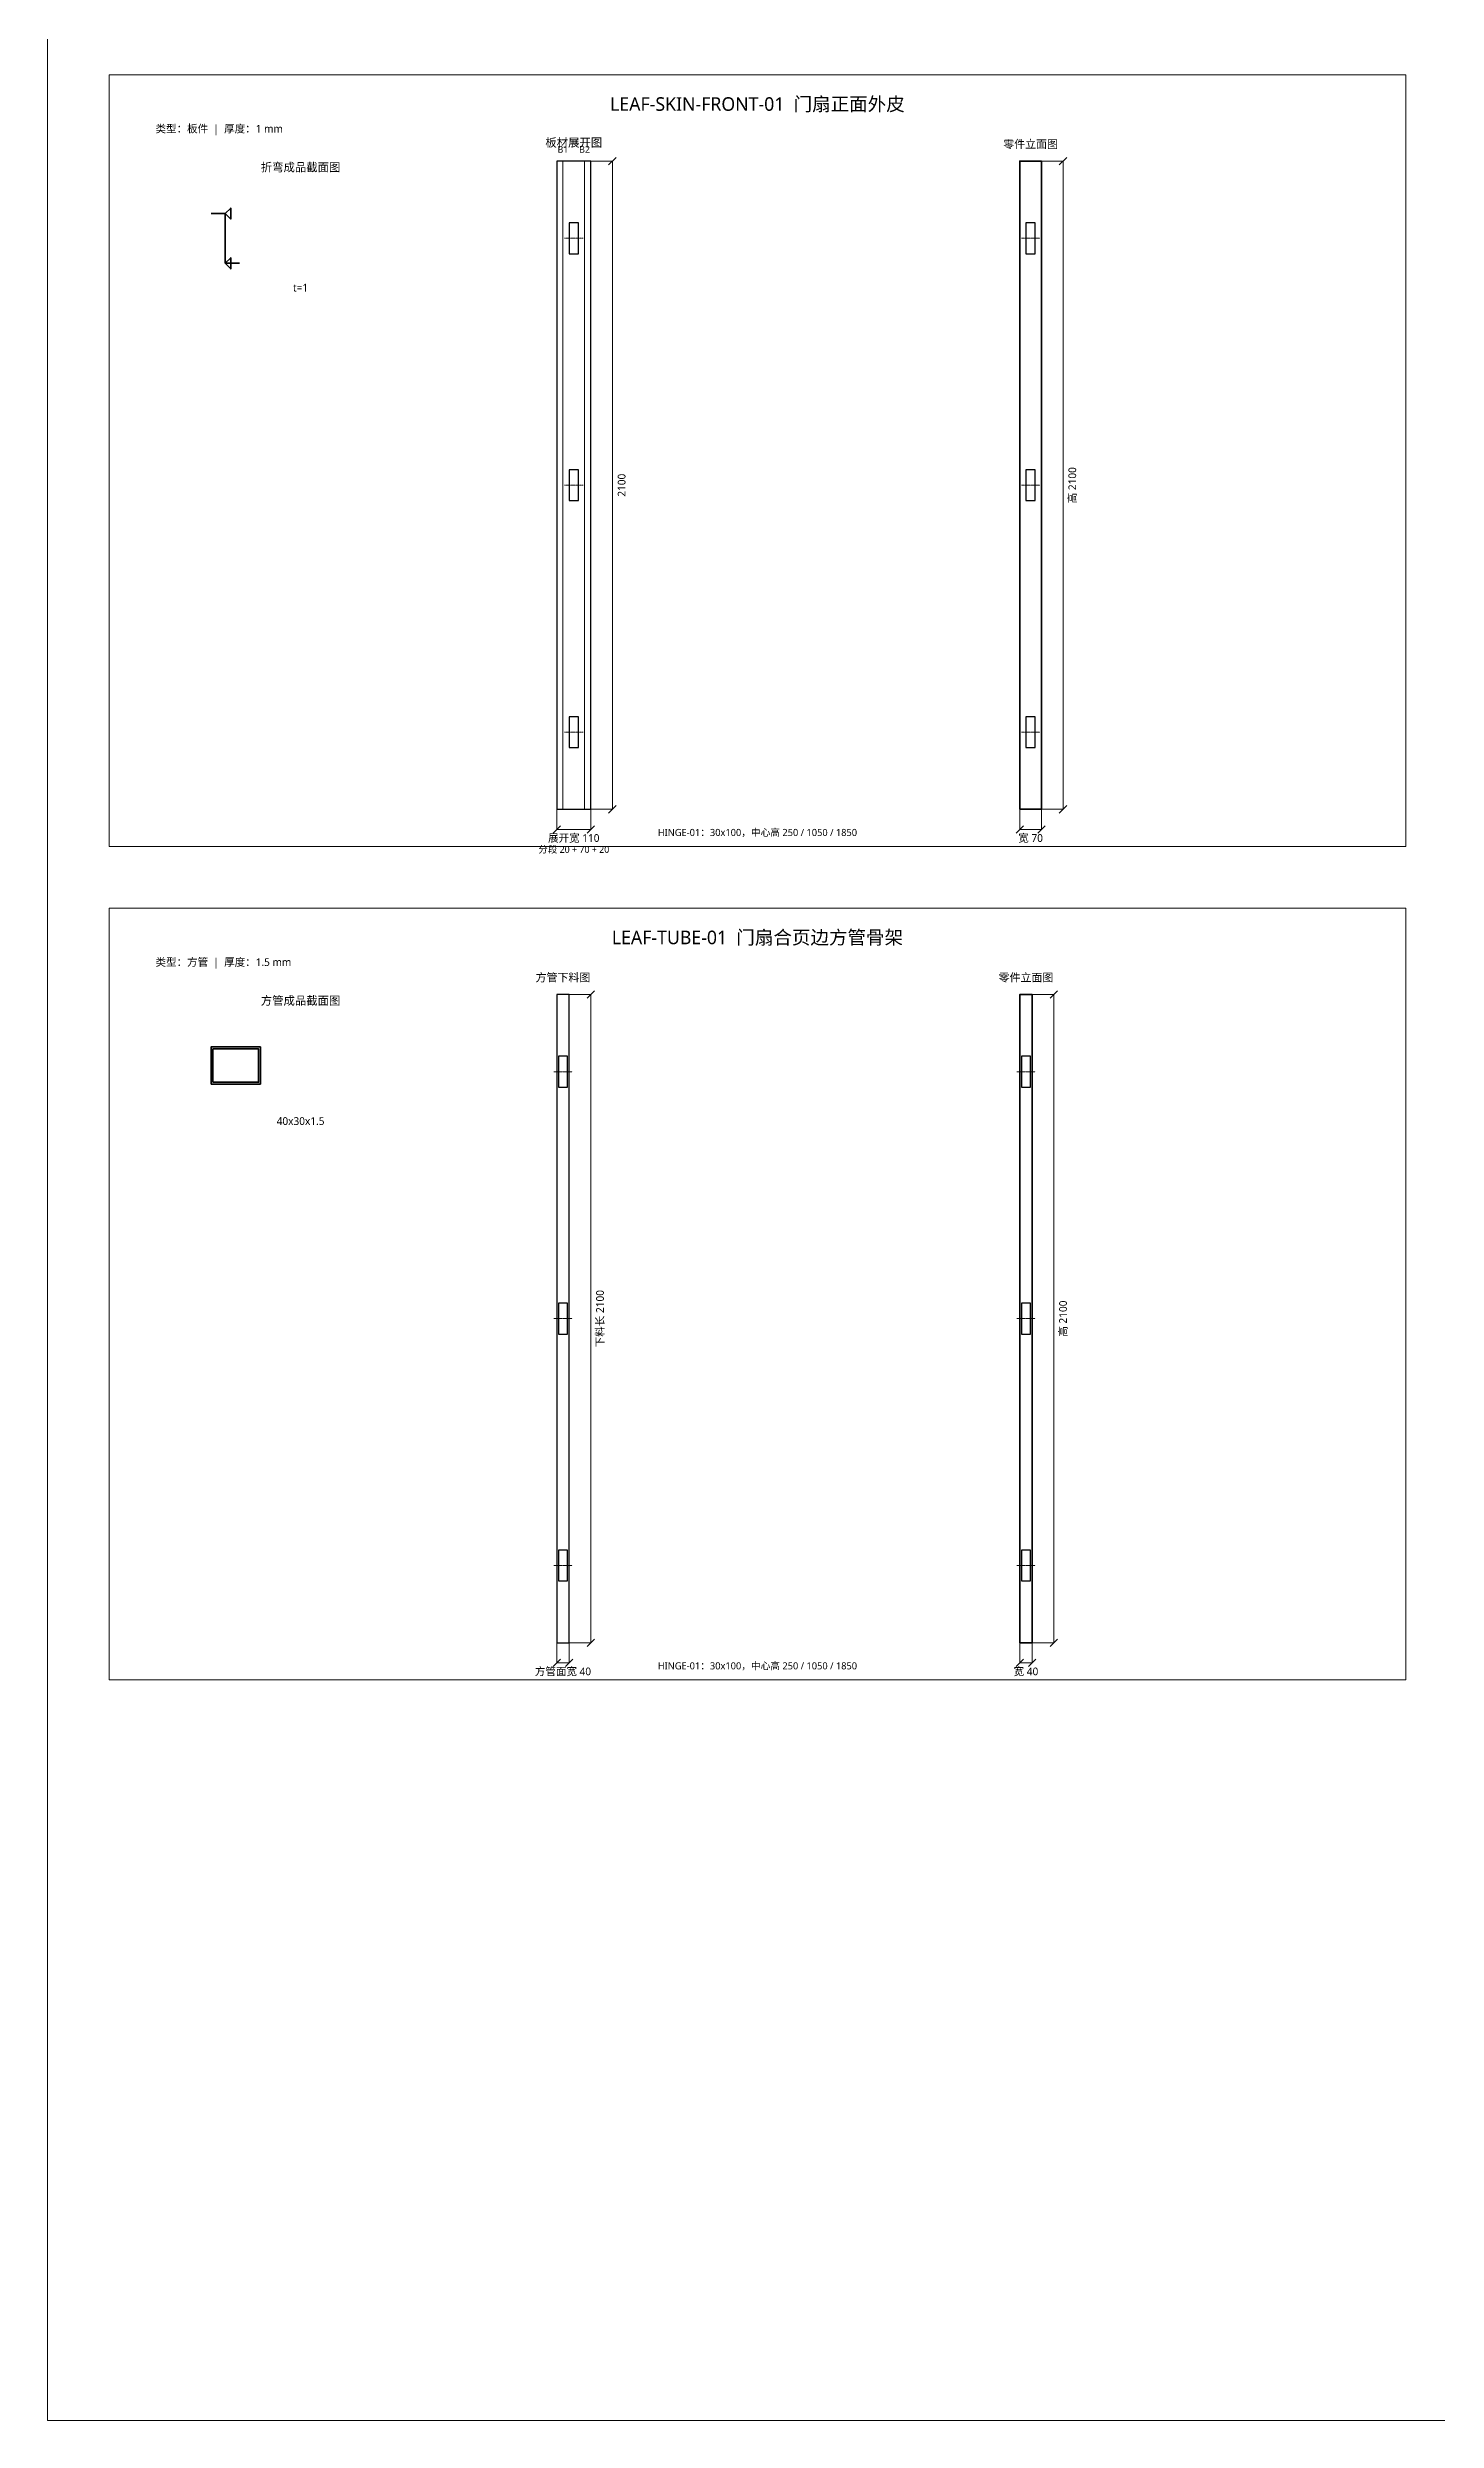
# Model space of a CAD drawing. Header units: millimetres. Extents: x -200 to 8800, y 0 to 16200.
# Drawn here: x -200 to 4300, y 0 to 7688 of the extents above; entities that cross this region are included whole.
import ezdxf
from ezdxf.enums import TextEntityAlignment as Align

# ---------------------------------------------------------------- set-up
doc = ezdxf.new("R2010")
doc.units = ezdxf.units.MM
doc.linetypes.add('CENTER', pattern=[5.08, 3.175, -0.635, 0.635, -0.635])
doc.linetypes.add('DASHED', pattern=[1.524, 1.27, -0.254])
for name, color, linetype, lineweight in [('BEND', 6, 'DASHED', 18), ('CENTER', 4, 'CENTER', 13), ('CUT', 1, 'Continuous', 30), ('DIM', 250, 'Continuous', 13), ('REF-WALL', 8, 'Continuous', 18), ('SKELETON', 3, 'Continuous', 35), ('SKIN', 5, 'Continuous', 35), ('TEXT', 250, 'Continuous', 18), ('WELD', 30, 'Continuous', 35)]:
    doc.layers.add(name, color=color, linetype=linetype, lineweight=lineweight)
doc.styles.add('CN', font='msyh.ttc')

msp = doc.modelspace()

# ---------------------------------------------------------------- linework, layer by layer
at = {"layer": 'BEND'}
for p, q in [((1470, 5220), (1470, 7320)), ((1540, 5220), (1540, 7320))]:
    msp.add_line(p, q, dxfattribs=at)
at = {"layer": 'CENTER'}
for p, q in [((1475, 7070), (1535, 7070)), ((2955, 7070), (3015, 7070)), ((1475, 6270), (1535, 6270)), ((2955, 6270), (3015, 6270)), ((1475, 5470), (1535, 5470)), ((2955, 5470), (3015, 5470)), ((1440, 4370), (1500, 4370)), ((2940, 4370), (3000, 4370)), ((1440, 3570), (1500, 3570)), ((2940, 3570), (3000, 3570)), ((1440, 2770), (1500, 2770)), ((2940, 2770), (3000, 2770))]:
    msp.add_line(p, q, dxfattribs=at)
at = {"layer": 'CUT'}
for points in [[(1450, 5220), (1560, 5220), (1560, 7320), (1450, 7320)], [(1490, 7020), (1520, 7020), (1520, 7120), (1490, 7120)], [(2970, 7020), (3000, 7020), (3000, 7120), (2970, 7120)], [(1490, 6220), (1520, 6220), (1520, 6320), (1490, 6320)], [(2970, 6220), (3000, 6220), (3000, 6320), (2970, 6320)], [(1490, 5420), (1520, 5420), (1520, 5520), (1490, 5520)], [(2970, 5420), (3000, 5420), (3000, 5520), (2970, 5520)], [(1450, 2520), (1490, 2520), (1490, 4620), (1450, 4620)], [(1455, 4320), (1485, 4320), (1485, 4420), (1455, 4420)], [(2955, 4320), (2985, 4320), (2985, 4420), (2955, 4420)], [(1455, 3520), (1485, 3520), (1485, 3620), (1455, 3620)], [(2955, 3520), (2985, 3520), (2985, 3620), (2955, 3620)], [(1455, 2720), (1485, 2720), (1485, 2820), (1455, 2820)], [(2955, 2720), (2985, 2720), (2985, 2820), (2955, 2820)]]:
    msp.add_lwpolyline(points, close=True, dxfattribs=at)
at = {"layer": 'DIM'}
for p, q in [((1560, 7320), (1630, 7320)), ((1618, 7308), (1642, 7332)), ((1630, 5220), (1630, 7320)), ((3020, 7320), (3090, 7320)), ((3078, 7308), (3102, 7332)), ((3090, 5220), (3090, 7320)), ((1618, 5208), (1642, 5232)), ((3078, 5208), (3102, 5232)), ((1438, 5143), (1462, 5167)), ((1450, 5220), (1450, 5155)), ((1450, 5155), (1560, 5155)), ((1548, 5143), (1572, 5167)), ((1560, 5220), (1560, 5155)), ((1560, 5220), (1630, 5220)), ((2938, 5143), (2962, 5167)), ((2950, 5220), (2950, 5155)), ((2950, 5155), (3020, 5155)), ((3008, 5143), (3032, 5167)), ((3020, 5220), (3020, 5155)), ((3020, 5220), (3090, 5220)), ((1490, 4620), (1560, 4620)), ((1548, 4608), (1572, 4632)), ((1560, 2520), (1560, 4620)), ((2990, 4620), (3060, 4620)), ((3048, 4608), (3072, 4632)), ((3060, 2520), (3060, 4620)), ((1438, 2443), (1462, 2467)), ((1450, 2520), (1450, 2455)), ((1478, 2443), (1502, 2467)), ((1490, 2520), (1490, 2455)), ((1490, 2520), (1560, 2520)), ((1548, 2508), (1572, 2532)), ((2938, 2443), (2962, 2467)), ((2950, 2520), (2950, 2455)), ((2978, 2443), (3002, 2467)), ((2990, 2520), (2990, 2455)), ((2990, 2520), (3060, 2520)), ((3048, 2508), (3072, 2532)), ((1450, 2455), (1490, 2455)), ((2950, 2455), (2990, 2455))]:
    msp.add_line(p, q, dxfattribs=at)
at = {"layer": 'REF-WALL'}
for points in [[(-200, 0), (8800, 0), (8800, 16200), (-200, 16200)], [(0, 5100), (4200, 5100), (4200, 7600), (0, 7600)], [(0, 2400), (4200, 2400), (4200, 4900), (0, 4900)]]:
    msp.add_lwpolyline(points, close=True, dxfattribs=at)
at = {"layer": 'SKELETON'}
for points in [[(2950, 2520), (2990, 2520), (2990, 4620), (2950, 4620)], [(330, 4330), (490, 4330), (490, 4450), (330, 4450)], [(336, 4336), (484, 4336), (484, 4444), (336, 4444)]]:
    msp.add_lwpolyline(points, close=True, dxfattribs=at)
at = {"layer": 'SKIN'}
msp.add_lwpolyline([(2950, 5220), (3020, 5220), (3020, 7320), (2950, 7320)], close=True, dxfattribs=at)
msp.add_lwpolyline([(330, 7150), (376, 7150), (376, 6989), (422, 6989)], dxfattribs=at)
at = {"layer": 'WELD'}
for points in [[(376, 7150), (394, 7168), (394, 7132)], [(376, 6989), (394, 7007), (394, 6971)]]:
    msp.add_lwpolyline(points, close=True, dxfattribs=at)

# ---------------------------------------------------------------- texts
at = {"layer": 'BEND', "style": 'CN'}
for s, p in [('B1', (1470, 7358)), ('B2', (1540, 7358))]:
    msp.add_text(s, height=22, dxfattribs=at).set_placement(p, align=Align.MIDDLE_CENTER)
at = {"layer": 'CUT', "style": 'CN'}
for p in [(2100, 5145), (2100, 2445)]:
    msp.add_text('HINGE-01：30x100，中心高 250 / 1050 / 1850', height=23, dxfattribs=at).set_placement(p, align=Align.MIDDLE_CENTER)
at = {"layer": 'DIM', "style": 'CN'}
for s, p in [('2100', (1660, 6270)), ('高 2100', (3120, 6270)), ('下料长 2100', (1590, 3570)), ('高 2100', (3090, 3570))]:
    msp.add_text(s, height=25, rotation=90, dxfattribs=at).set_placement(p, align=Align.MIDDLE_CENTER)
for s, p in [('展开宽 110', (1505, 5127)), ('宽 70', (2985, 5127)), ('方管面宽 40', (1470, 2427)), ('宽 40', (2970, 2427))]:
    msp.add_text(s, height=25, dxfattribs=at).set_placement(p, align=Align.MIDDLE_CENTER)
at = {"layer": 'TEXT', "style": 'CN'}
for s, height, p in [('LEAF-SKIN-FRONT-01  门扇正面外皮', 44, (2100, 7505)), ('板材展开图', 27, (1505, 7380)), ('零件立面图', 26, (2985, 7375)), ('折弯成品截面图', 27, (620, 7300)), ('t=1', 25, (620, 6910)), ('分段 20 + 70 + 20', 22, (1505, 5090)), ('LEAF-TUBE-01  门扇合页边方管骨架', 44, (2100, 4805)), ('方管下料图', 26, (1470, 4675)), ('零件立面图', 26, (2970, 4675)), ('方管成品截面图', 27, (620, 4600)), ('40x30x1.5', 25, (620, 4210))]:
    msp.add_text(s, height=height, dxfattribs=at).set_placement(p, align=Align.MIDDLE_CENTER)
for s, p in [('类型：板件  |  厚度：1 mm', (150, 7425)), ('类型：方管  |  厚度：1.5 mm', (150, 4725))]:
    msp.add_text(s, height=25, dxfattribs=at).set_placement(p, align=Align.MIDDLE_LEFT)

doc.saveas('drawing.dxf')
